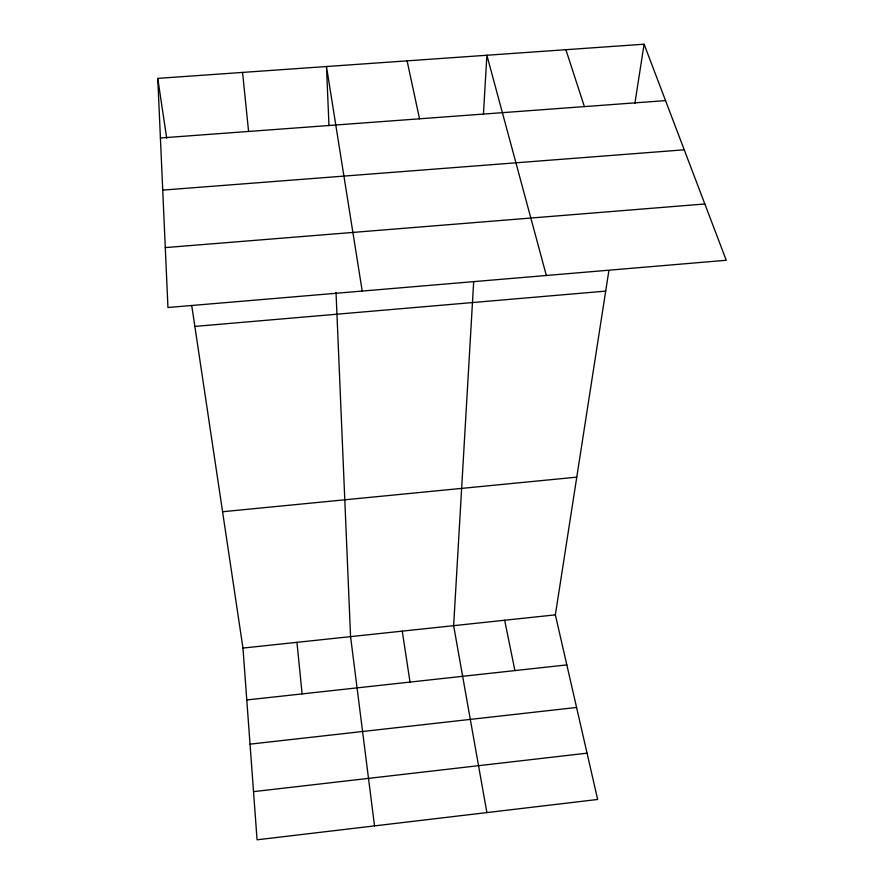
<?xml version="1.0" encoding="UTF-8"?>
<svg xmlns="http://www.w3.org/2000/svg" width="884" height="884" viewBox="0 0 884 884"><rect width="100%" height="100%" fill="white"/><g stroke="black" fill="none" stroke-linecap="round" stroke-linejoin="round"><path stroke-width="1.33" d="M473.658 282.151L453.636 625.673L486.885 812.584M483.449 114.235L486.885 55.25L546.345 275.488M191.806 305.997L242.967 648.071L257.067 839.8L597.661 799.467L555.362 614.855L608.866 270.714M634.867 103.516L644.093 44.2L157.761 78.378L167.949 307.499L726.239 260.272L644.093 44.2M253.531 791.644L587.053 753.168M250.039 744.151L576.578 707.454M246.78 699.962L566.832 664.901M242.967 648.071L555.362 614.855M222.58 511.737L576.777 477.15M194.856 326.417L605.695 291.112M165.286 247.597L704.835 203.972M162.722 190.104L684.238 149.805M160.413 137.981L665.53 100.599M565.882 49.692L584.39 106.61M407.093 60.852L419.524 118.81M504.665 620.248L514.908 670.591M362.219 291.068L326.483 66.521L328.981 125.661M402.264 631.132L410.021 682.083M157.761 78.378L166.7 138.147M374.529 825.888L350.572 636.624L336.031 292.427M242.57 72.422L248.581 131.462M296.947 642.325L302.107 693.907"/></g></svg>
